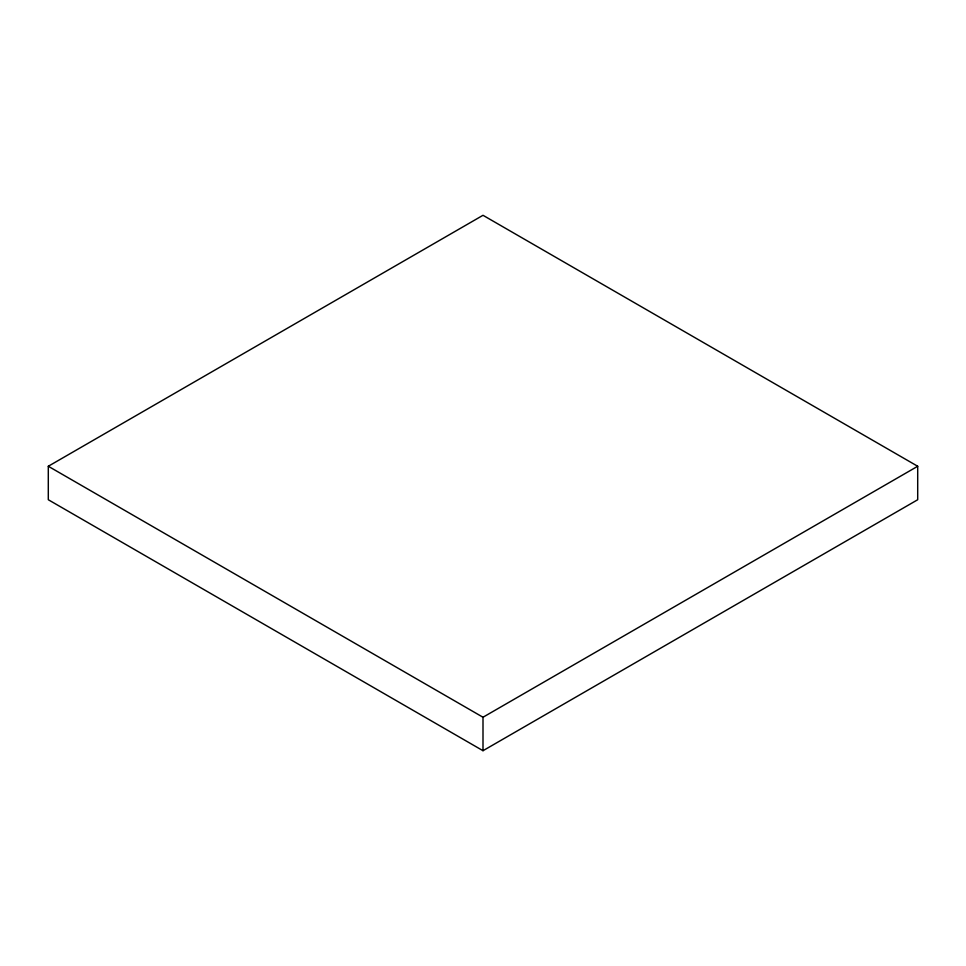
<?xml version="1.0" encoding="UTF-8"?>
<svg xmlns="http://www.w3.org/2000/svg" width="966" height="966" viewBox="0 0 966 966"><rect width="100%" height="100%" fill="white"/><g stroke="black" fill="none" stroke-linecap="round" stroke-linejoin="round"><path stroke-width="1.45" d="M48.3 466.264L483 215.297L917.7 466.264L917.7 499.736L483 750.703L48.3 499.736L48.3 466.264L483 717.243L917.7 466.264M483 717.243L483 750.703"/></g></svg>
